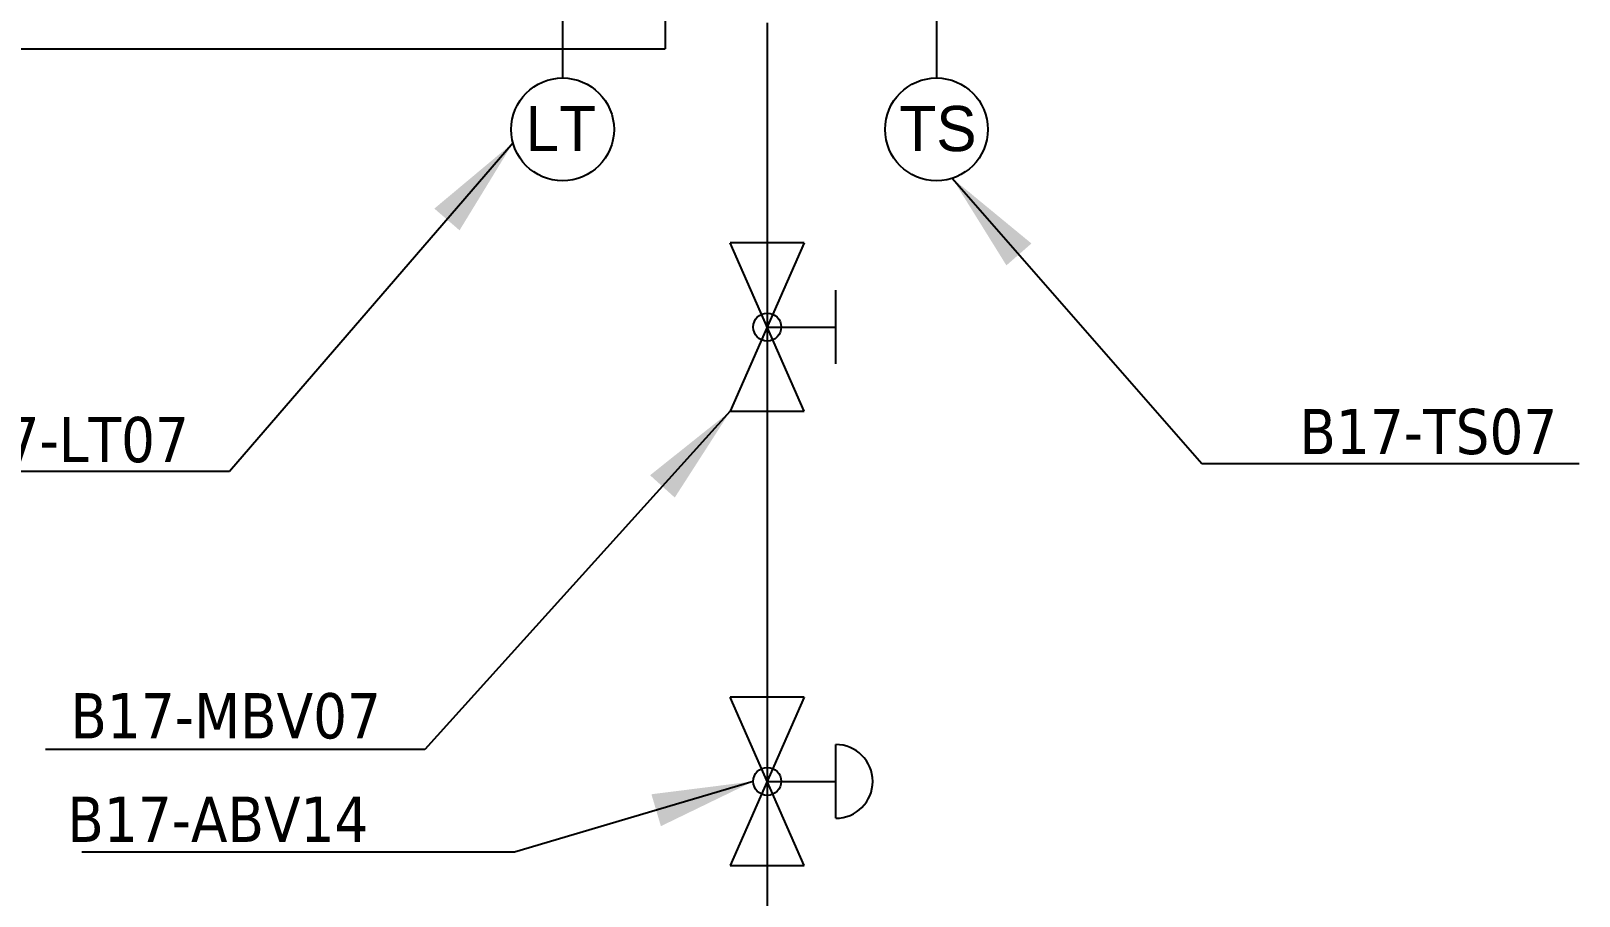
# Model space of a CAD drawing. Header units: millimetres. Extents: x -6314 to 11113, y -129 to 3675.
# Drawn here: x 1684.8 to 2067.2, y 662.4 to 876.1 of the extents above; entities that cross this region are included whole.
import ezdxf

# ---------------------------------------------------------------- set-up
doc = ezdxf.new("R2010")
doc.units = ezdxf.units.MM
doc.layers.add('HW LINE', color=1, linetype='Continuous')
doc.dimstyles.new('ISO-25', dxfattribs={"dimtxt": 2.5, "dimasz": 2.5, "dimexe": 1.25, "dimexo": 0.625, "dimtad": 1, "dimtxsty": 'Standard', "dimcen": 2.5, "dimadec": 0, "dimazin": 0, "dimtfac": 1, "dimtmove": 0, "dimatfit": 3, "dimfxl": 1, "dimarcsym": 0})

msp = doc.modelspace()

# ---------------------------------------------------------------- linework, layer by layer
for p, q in [((1816.16, 950.03), (1816.16, 864.45)), ((1908.5, 941.92), (1908.5, 864.45))]:
    msp.add_line(p, q)
at = {"linetype": 'Continuous', "lineweight": -3}
for p, q in [((1875.81, 782.13), (1857.56, 823.72)), ((1875.81, 823.72), (1857.56, 782.13)), ((1875.81, 823.72), (1857.56, 823.72)), ((1883.65, 793.83), (1883.65, 812.02)), ((1866.69, 802.92), (1883.65, 802.92)), ((1857.56, 782.13), (1875.81, 782.13)), ((1875.81, 669.93), (1857.56, 711.51)), ((1875.81, 711.51), (1857.56, 669.93)), ((1875.81, 711.51), (1857.56, 711.51)), ((1883.65, 681.62), (1883.65, 699.82)), ((1866.69, 690.72), (1883.65, 690.72)), ((1857.56, 669.93), (1875.81, 669.93))]:
    msp.add_line(p, q, dxfattribs=at)
for points in [[(1866.69, 878.09), (1866.69, 732.79)], [(1866.69, 732.79), (1866.69, 642.99), (1866.69, 642.99)]]:
    msp.add_lwpolyline(points)
for centre, radius in [((1816.16, 851.75), 12.69), ((1908.5, 851.75), 12.69), ((1866.69, 802.92), 3.45), ((1866.69, 690.72), 3.45)]:
    msp.add_circle(centre, radius)
msp.add_arc((1883.65, 690.72), 9.1, 270, 90, dxfattribs=at)
at = {"layer": 'HW LINE'}
msp.add_line((1841.5, 901.19), (1841.5, 871.68), dxfattribs=at)
msp.add_lwpolyline([(1620.28, 871.68), (1648.37, 871.68), (1752, 871.68), (1841.5, 871.68)], dxfattribs=at)

# ---------------------------------------------------------------- texts
at = {"width": 777.1843}
for s, insert, char_height, attachment_point in [('LT', (1807, 857.54), 11.166, 1), ('TS', (1899.33, 857.54), 11.166, 1), ('{\\fTahoma|b0|i0|c0|p34;B17-LT07}', (1661.16, 780.73), 11.1664, 1), ('{\\fTahoma|b0|i0|c0|p34;B17-TS07}', (2061.85, 782.72), 11.1664, 3), ('{\\fTahoma|b0|i0|c0|p34;B17-MBV07}', (1771.3, 712.52), 11.1664, 3), ('{\\fTahoma|b0|i0|c0|p34;B17-ABV14}', (1693.81, 686.95), 11.1664, 1)]:
    msp.add_mtext(s, dxfattribs=dict(at, insert=insert, char_height=char_height, attachment_point=attachment_point))

# ---------------------------------------------------------------- leaders
at = {"linetype": 'Continuous', "lineweight": -3}
for points in [[(1803.91, 848.44), (1733.91, 767.23), (1655.8, 767.23)], [(1912.4, 839.68), (1974.07, 769.21), (2067.21, 769.21)], [(1857.56, 782.13), (1782.16, 698.62), (1688.45, 698.62)], [(1863.23, 690.72), (1804.3, 673.23), (1697.38, 673.23)]]:
    msp.add_leader(points, dimstyle='ISO-25', override={"dimscale": 10, "dimtad": 0}, dxfattribs=at)

doc.saveas('drawing.dxf')
